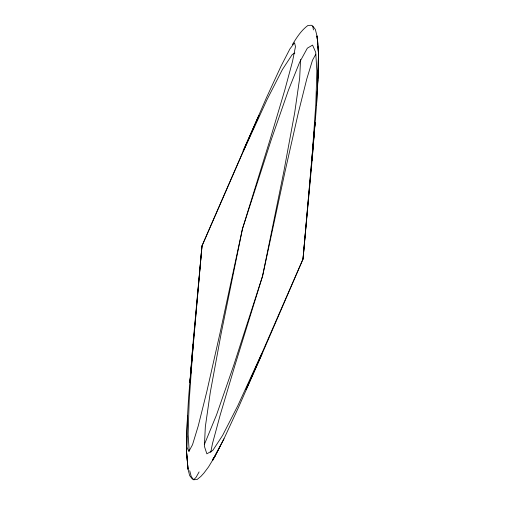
<?xml version="1.0" encoding="UTF-8"?>
<svg xmlns="http://www.w3.org/2000/svg" width="505" height="505" viewBox="0 0 505 505"><rect width="100%" height="100%" fill="white"/><g stroke="black" fill="none" stroke-linecap="round" stroke-linejoin="round"><path stroke-width="0.76" d="M186.869 435.941L186.509 451.312L188.011 469.082L189.659 475.59L192.222 478.904L193.731 479.75L197.057 479.535L200.984 476.31L203.938 473.059L208.546 466.91L215.124 456.009L223.999 438.763L238.474 407.434L261.912 354.276L303.019 259.065L312.103 160.218L316.528 105.627L318.516 65.738L318.491 53.688L317.784 42.237L316.988 35.918L315.341 29.41L312.778 26.096L311.269 25.25L307.943 25.465C301.176 30.369 296.681 37.623 292.37 44.623M318.131 69.059L318.491 53.688L317.885 45.134M187.519 415.905L186.509 451.312L188.011 469.082L186.509 451.312L186.484 439.262M300.576 59.483L299.673 78.142L294.668 112.88L283.854 171.454L262.562 276.09L234.844 365.664L220.155 415.142L212.472 443.611L210.711 452.461M316.528 105.627L317.266 90.767M317.386 88.419L317.815 79.815M317.891 78.256L318.516 65.738L317.481 89.095L318.491 53.688L317.904 46.738M243.088 150.724L259.033 115.304L201.981 245.935L192.897 344.782L188.472 399.373L186.717 430.79L186.919 447.102L188.832 451.483L192.512 444.747L198.244 425.942L206.798 391.659L219.965 333.395L242.438 228.91L270.156 139.336L284.845 89.858L292.528 61.389L295.469 46.637L294.541 42.755L289.876 48.991L281.001 66.237L266.526 97.566L201.981 245.935L193.131 345.332L189.179 401.02L188.131 434.098L189.186 451.104M261.912 354.276L245.967 389.696L303.019 259.065L311.869 159.668L315.821 103.98L316.869 70.902L315.72 52.356L312.576 45.096L307.343 48.183L299.61 62.311L288.387 90.319L271.33 139.487L242.438 228.91L221.146 333.546L210.332 392.12L205.327 426.858L204.386 446.294L206.867 453.825L212.763 450.46L222.591 435.455L237.773 405.78L261.678 353.727M201.981 245.935L189.956 382.418L192.897 344.782M312.103 160.218L315.044 122.582L303.019 259.065M189.956 382.418L193.131 345.332M311.869 159.668L315.044 122.582M243.322 151.273L267.227 99.22L282.409 69.545L292.237 54.54L294.857 53.044M223.999 438.763L212.63 460.377L220.117 446.212M315.795 54.193L312.488 60.253L306.756 79.058L298.202 113.341L285.035 171.605L262.562 276.09L233.67 365.513L216.613 414.681L204.285 444.709M199.109 471.916L196.098 477.276L193.731 479.75L191.256 476.644L189.71 470.698M212.794 459.127L215.124 456.009M312.778 26.096L313.422 29.915M317.828 44.358L316.988 35.918L317.254 39.011M317.38 40.551L317.708 44.421M318.226 69.551L318.283 74.21"/></g></svg>
